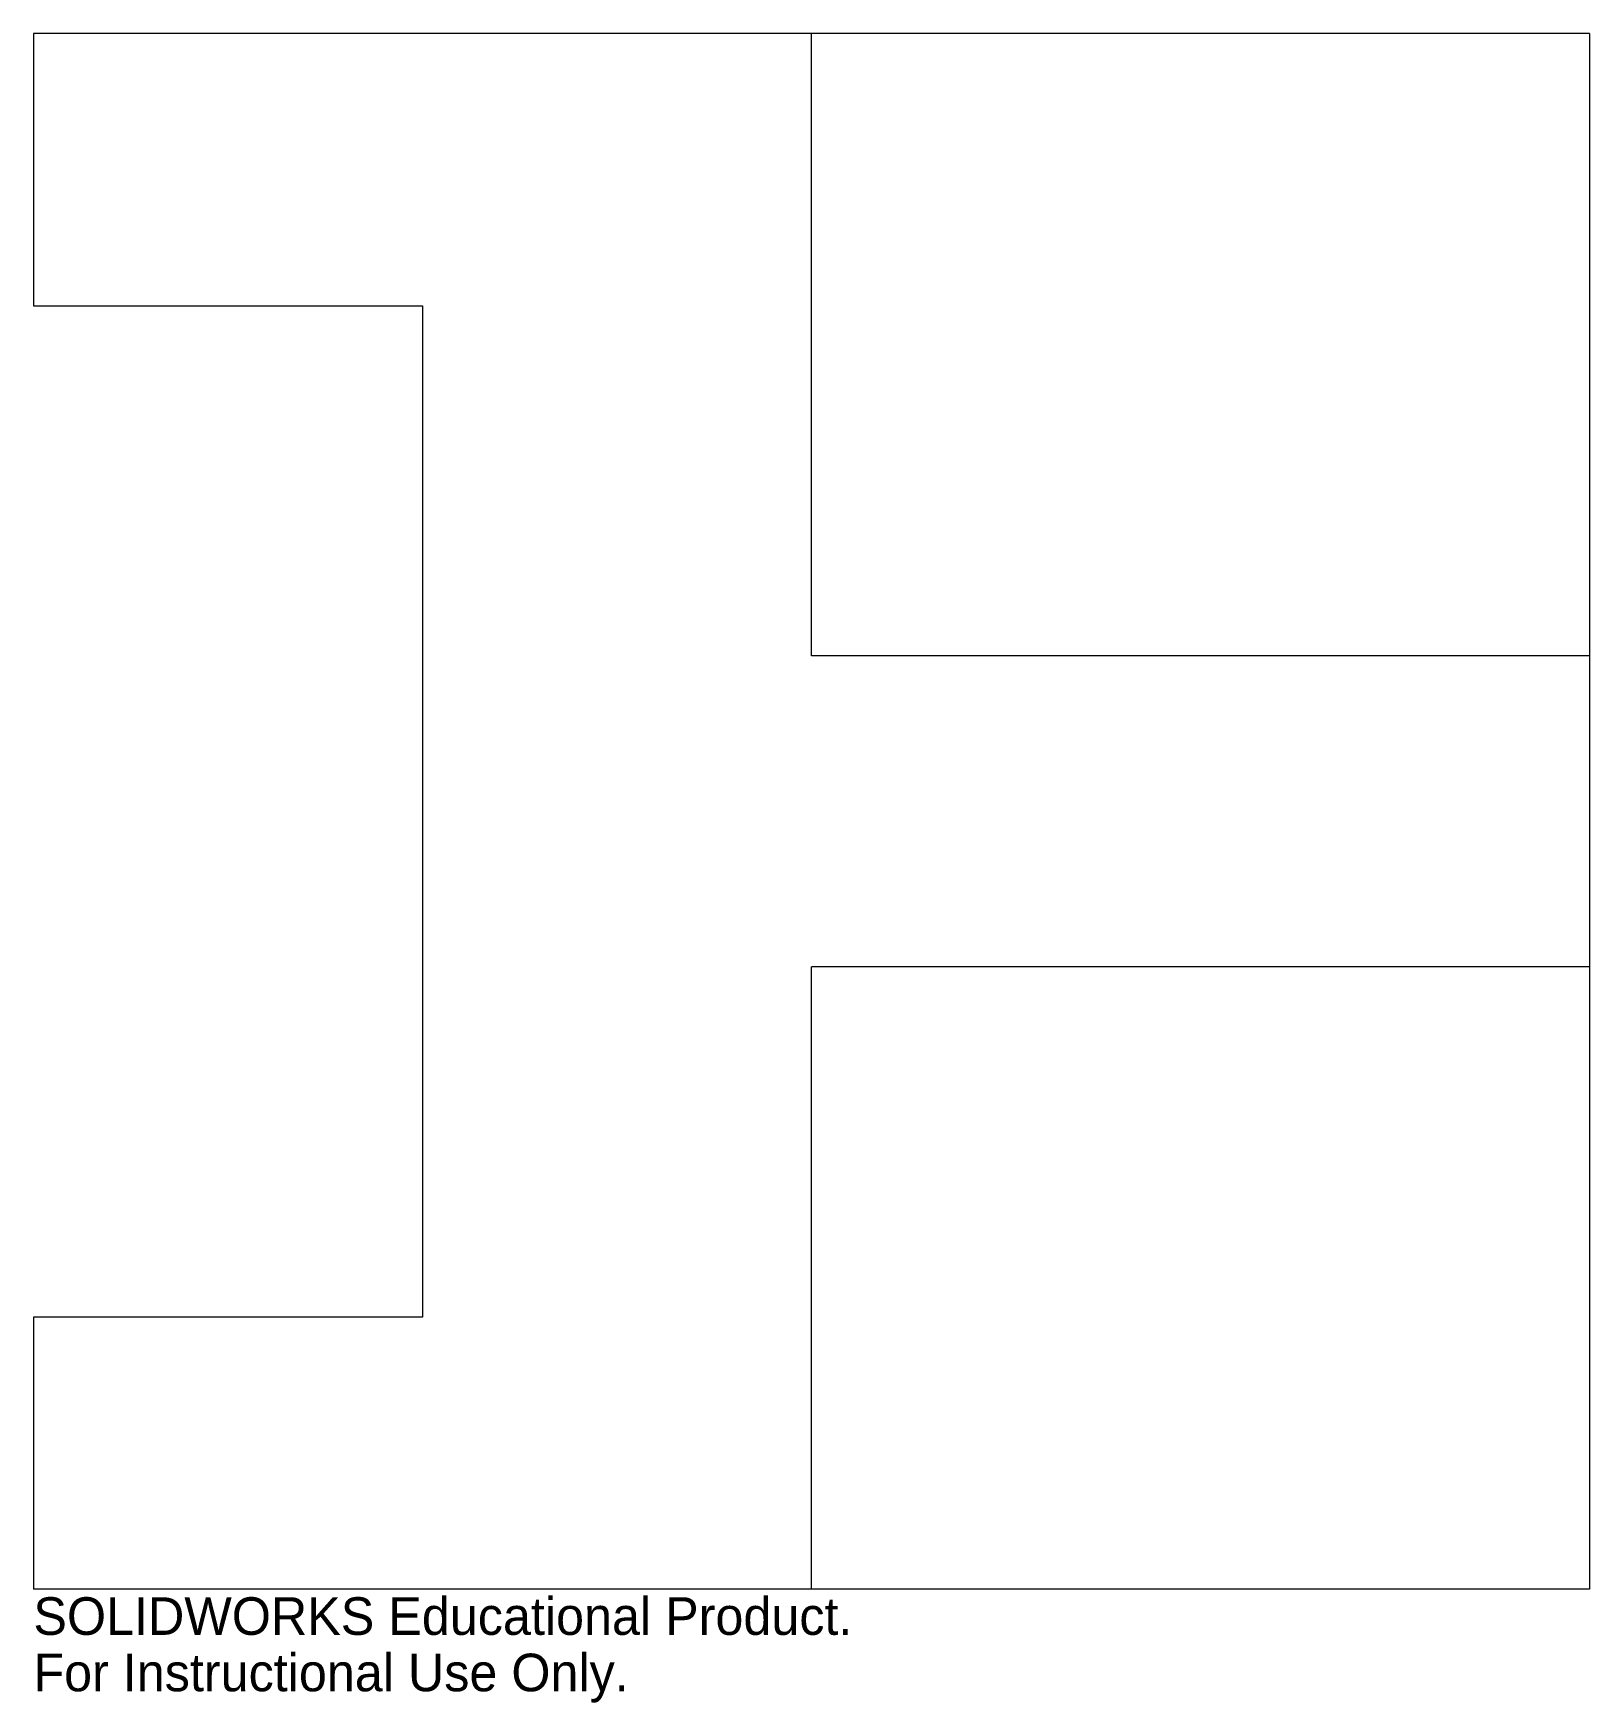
# Model space of a CAD drawing. Header units: millimetres. Extents: x 0 to 200, y -15 to 200.
import ezdxf

# ---------------------------------------------------------------- set-up
doc = ezdxf.new("R2010")
doc.units = ezdxf.units.MM

msp = doc.modelspace()

# ---------------------------------------------------------------- linework, layer by layer
at = {"color": 7, "linetype": 'Continuous', "lineweight": 15}
for p, q in [((200, 200), (0, 200)), ((0, 200), (0, 165)), ((100, 120), (100, 200)), ((200, 200), (200, 0)), ((0, 165), (50, 165)), ((50, 165), (50, 35)), ((200, 120), (100, 120)), ((200, 80), (100, 80)), ((100, 0), (100, 80)), ((50, 35), (0, 35)), ((0, 35), (0, 0)), ((200, 0), (0, 0))]:
    msp.add_line(p, q, dxfattribs=at)

# ---------------------------------------------------------------- texts
at = {"color": 7, "linetype": 'Continuous', "char_height": 4.8336, "attachment_point": 1}
for s, insert in [('SOLIDWORKS Educational Product.', (0, -1.02)), ('For Instructional Use Only.', (0, -8.27))]:
    msp.add_mtext(s, dxfattribs=dict(at, insert=insert))

doc.saveas('drawing.dxf')
